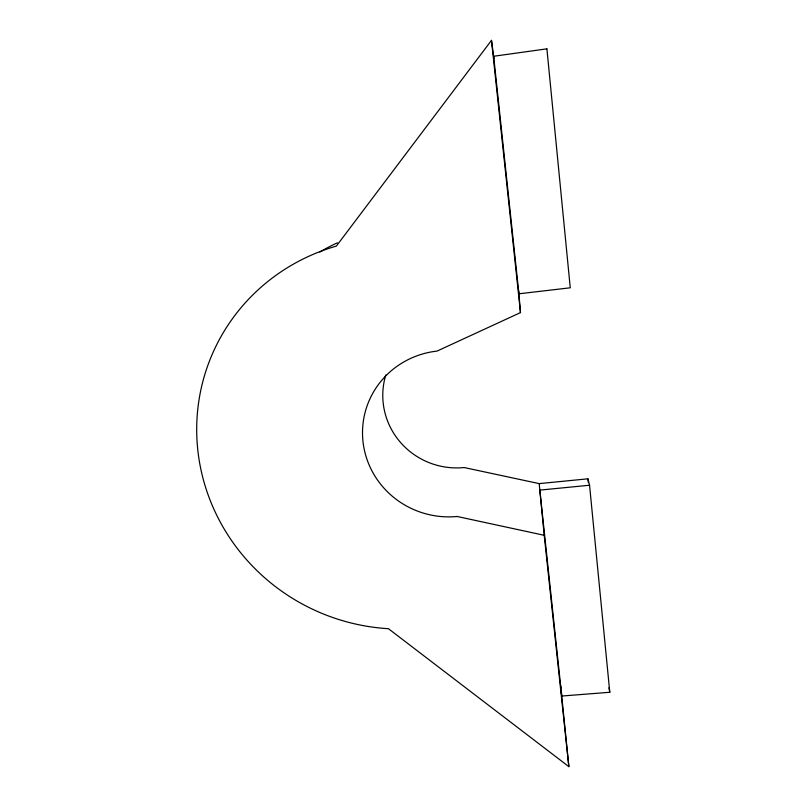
<?xml version="1.0" encoding="UTF-8"?>
<svg xmlns="http://www.w3.org/2000/svg" width="807" height="807" viewBox="0 0 807 807"><rect width="100%" height="100%" fill="white"/><g stroke="black" fill="none" stroke-linecap="round" stroke-linejoin="round"><path stroke-width="1.21" d="M493.955 58.528L491.483 40.35L336.368 246.095A200.489 194.507 22.4 0 0 198.451 455.38A200.489 194.507 22.4 0 0 388.419 628.693L568.854 766.65L561.299 691.498M518.709 291.095L520.485 312.602L437.051 351.085A85.371 83.06 12.7 0 0 363.1 442.529A85.371 83.06 12.7 0 0 457.125 516.48L544.211 535.293L568.854 766.65M385.807 374.902A73.427 71.964 10.8 0 0 464.166 467.546L539.197 483.615L587.93 478.813L589.554 485.239L609.789 692.275L561.753 696.038L539.833 490.101L589.554 485.239M608.922 687.756L609.789 692.275M491.483 40.35L520.485 312.602M560.724 685.839L560.956 688.099M587.93 478.813L588.303 482.576M539.197 483.615L544.211 535.293M319.875 252.056A172.527 168.734 22.4 0 1 337.437 242.796M546.904 48.844L493.652 56.268L518.931 293.788L570.256 287.796L546.904 48.844"/></g></svg>
